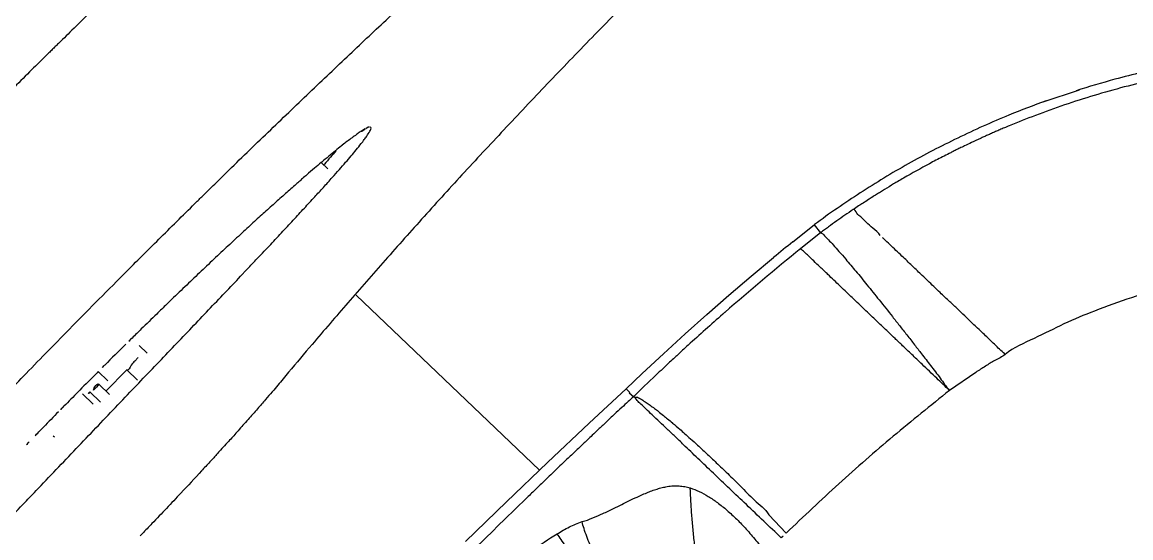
# Model space of a CAD drawing. Header units: millimetres. Extents: x 1145859089 to 1147511753, y -1047484727 to -1047247487.
# Drawn here: x 1146331192.7 to 1146331303.7, y -1047436779.4 to -1047436727.8 of the extents above; entities that cross this region are included whole.
import ezdxf
from ezdxf.xclip import XClip

# ---------------------------------------------------------------- set-up
doc = ezdxf.new("R2010")
doc.units = ezdxf.units.MM
doc.header["$LTSCALE"] = 100
doc.header["$MEASUREMENT"] = 0
doc.header["$XCLIPFRAME"] = 2
doc.linetypes.add('CENTERX2', pattern=[4, 2.5, -0.5, 0.5, -0.5])
doc.layers.get('0').update_dxf_attribs({"linetype": 'CONTINUOUS'})
for name, color, linetype in [('L-지중매입', 3, 'CENTERX2'), ('XREF', 135, 'CONTINUOUS'), ('단지배치도$0$W240910', 135, 'CONTINUOUS')]:
    doc.layers.add(name, color=color, linetype=linetype)

# ---------------------------------------------------------------- blocks, each defined once
blk = doc.blocks.new('단지배치도$0$zw$9902')
at = {"layer": '단지배치도$0$W240910', "linetype": 'ByBlock', "ltscale": 20}
for p, q in [((62621.27, -65366.48), (62624.89, -65365.25)), ((62552.93, -65369.46), (62552.93, -65369.46)), ((62551.08, -65370.84), (62551.04, -65370.87)), ((62551.08, -65370.84), (62551.07, -65370.85)), ((62549.01, -65372.53), (62549.67, -65373.16)), ((62596.21, -65380.47), (62598.35, -65378.77)), ((62598.97, -65379.57), (62597, -65381.15)), ((62598.39, -65378.74), (62598.35, -65378.77)), ((62598.35, -65378.77), (62598.97, -65379.57)), ((62592.04, -65383.91), (62594.29, -65382.04)), ((62541.04, -65383.8), (62541.47, -65383.35)), ((62589.81, -65385.81), (62592.04, -65383.91)), ((62552.52, -65385.82), (62570.87, -65403.32)), ((62552.52, -65385.82), (62570.87, -65403.32)), ((62587.61, -65387.74), (62589.81, -65385.81)), ((62585.42, -65389.69), (62587.61, -65387.74)), ((62583.26, -65391.67), (62585.42, -65389.69)), ((62530.07, -65390.11), (62529.96, -65390.22)), ((62530.79, -65390.85), (62531.6, -65391.62)), ((62581.13, -65393.67), (62583.26, -65391.67)), ((62526.68, -65393.47), (62527.64, -65394.38)), ((62529.54, -65393.29), (62527.45, -65395.42)), ((62530.62, -65394.32), (62529.54, -65393.29)), ((62579.53, -65395.2), (62581.13, -65393.67)), ((62614.52, -65393.54), (62611.89, -65395.35)), ((62527.81, -65395.76), (62526.73, -65394.73)), ((62575.82, -65398.64), (62579.53, -65395.2)), ((62579.88, -65395.57), (62579.53, -65395.2)), ((62526.19, -65396.71), (62525.11, -65395.68)), ((62526.93, -65396.52), (62525.85, -65395.49)), ((62579.84, -65395.61), (62579.88, -65395.57)), ((62580.25, -65395.98), (62579.84, -65395.61)), ((62580.26, -65395.97), (62580.25, -65395.98)), ((62580.25, -65395.98), (62580.26, -65395.98)), ((62580.25, -65395.98), (62580.25, -65395.98)), ((62580.26, -65395.99), (62580.25, -65395.98)), ((62580.26, -65395.97), (62580.26, -65395.97)), ((62580.26, -65395.97), (62580.26, -65395.97)), ((62580.26, -65395.97), (62580.26, -65395.97)), ((62580.26, -65395.97), (62580.26, -65395.97)), ((62580.26, -65395.97), (62580.26, -65395.97)), ((62580.26, -65395.97), (62580.26, -65395.97)), ((62580.26, -65395.98), (62580.26, -65395.97)), ((62521.22, -65399.01), (62520.74, -65399.5)), ((62571.67, -65402.55), (62575.82, -65398.64)), ((62584.17, -65398.61), (62584.18, -65398.62)), ((62522.3, -65400.04), (62522.18, -65399.93)), ((62567.54, -65406.5), (62571.67, -65402.55)), ((62563.45, -65410.48), (62567.54, -65406.5)), ((62593.81, -65407.8), (62595.55, -65409.62))]:
    blk.add_line(p, q, dxfattribs=at)
at = {"layer": '단지배치도$0$W240910'}
for radius in [11431.38, 11931.38]:
    blk.add_arc((57394.29, -57699.4), radius, 251.62775, 321.418131, dxfattribs=at)
at = {"layer": '단지배치도$0$W240910', "linetype": 'ByBlock', "ltscale": 20}
for centre, radius, start, end in [((62556.48, -65374.87), 6.47, 123.2737, 123.5177), ((62553.85, -65369.1), 0.146, 42.5716, 46.2611), ((62553.84, -65369.11), 0.156, 38.4615, 42.5624), ((62764, -65588.28), 267.09, 128.9185, 129.4508), ((62753.34, -65574.57), 248.7, 128.9474, 131.2317), ((62938.21, -65804.68), 581.76, 134.63889, 134.93132), ((62978.1, -65755.71), 564.01, 140.0477, 140.22), ((62972.46, -65838.77), 630.09, 135.54366, 135.73867), ((62973.73, -65840), 631.85, 135.80052, 135.92822)]:
    blk.add_arc(centre, radius, start, end, dxfattribs=at)
for points, start_tangent, end_tangent in [([(62535.34, -65326.45), (62523.81, -65338.38), (62512.28, -65350.35), (62500.76, -65362.36), (62489.27, -65374.39)], (-0.695958, -0.718082), (-0.69029, -0.723533)), ([(62605.71, -65331.31), (62600.55, -65336.09), (62595.5, -65340.86), (62590.56, -65345.6), (62585.73, -65350.34), (62581.01, -65355.05), (62576.4, -65359.73), (62571.91, -65364.38), (62567.56, -65368.98), (62563.35, -65373.5), (62559.3, -65377.95), (62555.41, -65382.31), (62551.68, -65386.57), (62548.1, -65390.74), (62545.74, -65393.53)], (-0.736519, -0.676417), (-0.642249, -0.766496)), ([(62546.88, -65337.52), (62545.78, -65338.54), (62544.52, -65339.72), (62543.1, -65341.04), (62541.91, -65342.16), (62540.6, -65343.39), (62539.18, -65344.74), (62537.93, -65345.92), (62536.85, -65346.94), (62535.94, -65347.81), (62535.21, -65348.51), (62534.67, -65349.02), (62534.15, -65349.52), (62533.51, -65350.13), (62532.56, -65351.04), (62531.44, -65352.12), (62530.15, -65353.37), (62528.68, -65354.78), (62527.06, -65356.37), (62525.51, -65357.87), (62523.85, -65359.5), (62523.11, -65360.23), (62522.7, -65360.63), (62522.39, -65360.93), (62522.08, -65361.24), (62521.75, -65361.56), (62521.42, -65361.89), (62519.82, -65363.47), (62518.08, -65365.2), (62516.19, -65367.09), (62513.87, -65369.42), (62511.36, -65371.95), (62508.66, -65374.69), (62505.79, -65377.63), (62502.73, -65380.79), (62499.5, -65384.15)], (-0.73653, -0.676405), (-0.70102, -0.713142)), ([(62471.67, -65446.31), (62475.4, -65441.93), (62479.29, -65437.43), (62483.33, -65432.8), (62487.52, -65428.05), (62491.81, -65423.25), (62492.77, -65422.18), (62493.95, -65420.88), (62495.09, -65419.61), (62496.22, -65418.37), (62497.32, -65417.17), (62498.4, -65415.99), (62501.21, -65412.93), (62503.85, -65410.09), (62506.29, -65407.47), (62508.55, -65405.07), (62510.61, -65402.89), (62512.1, -65401.32), (62513.46, -65399.89), (62514.72, -65398.58), (62516.03, -65397.21), (62517.47, -65395.72), (62519.48, -65393.64), (62521.69, -65391.37), (62524.12, -65388.9), (62526.75, -65386.23), (62529.59, -65383.37), (62532.96, -65380.01), (62536.59, -65376.42), (62537.34, -65375.68), (62538.02, -65375.02), (62538.69, -65374.36), (62539.36, -65373.71), (62540.03, -65373.05), (62544.21, -65369), (62548.34, -65365.05), (62552.34, -65361.25), (62556.22, -65357.61), (62559.97, -65354.13)], (0.647001, 0.762489), (0.733913, 0.679244)), ([(62650.6, -65361.07), (62645, -65361.34), (62639.43, -65361.95), (62633.9, -65362.91), (62628.45, -65364.21), (62624.56, -65365.36)], (-0.999863, -0.016559), (-0.952476, -0.304613)), ([(62650.63, -65362.03), (62650.01, -65362.05), (62649.16, -65362.07), (62648.16, -65362.11), (62647.43, -65362.15), (62646.81, -65362.19), (62646.04, -65362.23), (62645.28, -65362.29), (62643.56, -65362.44), (62641.58, -65362.66), (62639.81, -65362.88), (62638.23, -65363.12), (62635.47, -65363.6), (62632.42, -65364.24), (62629.38, -65364.98), (62626.37, -65365.83), (62623.41, -65366.78)], (-0.999879, -0.01556), (-0.947375, -0.320125)), ([(62621.57, -65366.37), (62617.84, -65367.8), (62612.72, -65370.09), (62607.75, -65372.68), (62602.96, -65375.58), (62598.39, -65378.74)], (-0.941277, -0.337636), (-0.804395, -0.594095)), ([(62623.41, -65366.78), (62620.49, -65367.83), (62617.88, -65368.86), (62617.39, -65369.07), (62616.93, -65369.26), (62616.5, -65369.45), (62616.08, -65369.63), (62615.69, -65369.81), (62615.33, -65369.97), (62614.98, -65370.13), (62614.09, -65370.54), (62613.4, -65370.87), (62612.91, -65371.11), (62612.55, -65371.28), (62612.18, -65371.47), (62611.85, -65371.64), (62611.19, -65371.97), (62609.88, -65372.66), (62607.3, -65374.1), (62606.73, -65374.43), (62606.3, -65374.68), (62605.39, -65375.24), (62604.97, -65375.5), (62604.6, -65375.73), (62604.13, -65376.03), (62603.78, -65376.25), (62603.24, -65376.6), (62602.79, -65376.89), (62602.25, -65377.25)], (-0.947375, -0.320125), (-0.829067, -0.55915)), ([(62541.47, -65383.35), (62542.47, -65382.29), (62543.79, -65380.9), (62545.03, -65379.57), (62546.21, -65378.3), (62547.32, -65377.1), (62548.36, -65375.97), (62549.22, -65375.04), (62550.13, -65374.02), (62550.82, -65373.24), (62551.45, -65372.52), (62552.01, -65371.87), (62552.51, -65371.27), (62553.01, -65370.65), (62553.32, -65370.25), (62553.57, -65369.9), (62553.88, -65369.4), (62553.96, -65369.02)], (0.687298, 0.726375), (-0.723717, 0.690097)), ([(62552.91, -65369.48), (62552.53, -65369.74), (62552.1, -65370.06), (62551.62, -65370.41), (62551.11, -65370.81), (62551.08, -65370.84)], (-0.83373, -0.552172), (-0.78444, -0.620204)), ([(62553.41, -65369.17), (62552.95, -65369.45), (62552.93, -65369.46)], (-0.854275, -0.519821), (-0.835841, -0.548971)), ([(62553.82, -65368.96), (62553.48, -65369.12), (62553.41, -65369.17)], (-0.993966, -0.109687), (-0.854275, -0.519821)), ([(62553.95, -65369), (62553.82, -65368.96)], (-0.722713, 0.691149), (-0.993966, -0.109687)), ([(62551.04, -65370.87), (62550.42, -65371.37), (62549.76, -65371.91), (62549.06, -65372.49), (62549.01, -65372.53)], (-0.783957, -0.620815), (-0.764579, -0.64453)), ([(62550.48, -65371.37), (62549.92, -65372.01), (62549.32, -65372.69), (62549.25, -65372.76)], (-0.653268, -0.757127), (-0.66516, -0.746701)), ([(62549.01, -65372.53), (62548.32, -65373.12), (62547.55, -65373.78), (62546.75, -65374.48), (62546.36, -65374.83), (62545.29, -65375.77), (62544.19, -65376.76), (62543.05, -65377.78), (62541.88, -65378.85), (62541.23, -65379.45), (62539.85, -65380.73), (62538.44, -65382.05), (62537, -65383.41), (62535.54, -65384.8), (62534.05, -65386.23), (62533.55, -65386.72)], (-0.764579, -0.64453), (-0.718916, -0.695097)), ([(62602.25, -65377.25), (62600.6, -65378.39), (62599.77, -65378.99), (62599.37, -65379.28), (62598.97, -65379.57)], (-0.829582, -0.558385), (-0.803852, -0.594829)), ([(62604.96, -65379.83), (62604.22, -65379.12), (62603.56, -65378.5), (62603.03, -65377.99), (62602.63, -65377.62), (62602.25, -65377.25)], (-0.526888, 0.849934), (-0.920571, -0.390576)), ([(62598.97, -65379.57), (62599.39, -65379.89), (62599.77, -65380.27), (62600.25, -65380.79), (62600.83, -65381.44), (62601.51, -65382.22)], (0.997863, -0.065337), (0.615139, -0.788418)), ([(62605.35, -65380.2), (62604.96, -65379.83)], (-0.723466, 0.69036), (-0.526888, 0.849934)), ([(62617.45, -65391.74), (62617.15, -65391.46), (62616.65, -65390.98), (62616.13, -65390.49), (62615.63, -65390), (62615.13, -65389.53), (62614.57, -65389), (62614.09, -65388.54), (62613.41, -65387.89), (62612.71, -65387.22), (62611.92, -65386.47), (62611.44, -65386.02), (62610.95, -65385.55), (62610.32, -65384.95), (62609.72, -65384.37), (62609.17, -65383.85), (62608.68, -65383.38), (62608.15, -65382.88), (62607.64, -65382.38), (62607.13, -65381.9), (62606.53, -65381.33), (62605.91, -65380.74), (62605.35, -65380.2)], (-0.538068, 0.842901), (-0.723466, 0.69036)), ([(62611.89, -65395.35), (62610.61, -65394.13), (62609.15, -65392.73), (62608.11, -65391.74), (62607.2, -65390.88), (62606.44, -65390.15), (62605.89, -65389.62), (62605.35, -65389.11), (62604.82, -65388.61), (62604.31, -65388.12), (62603.82, -65387.65), (62602.66, -65386.55), (62601.63, -65385.56), (62600.95, -65384.91), (62600.31, -65384.31), (62599.73, -65383.75), (62598.95, -65383.01), (62598.3, -65382.39), (62597.77, -65381.88), (62597.37, -65381.51), (62597, -65381.15)], (-0.726039, 0.687653), (-0.702701, 0.711486)), ([(62601.51, -65382.22), (62602.52, -65383.42), (62603.63, -65384.78), (62604.85, -65386.29), (62606.18, -65387.96), (62606.88, -65388.85), (62607.63, -65389.8), (62608.39, -65390.78), (62609.09, -65391.68), (62609.99, -65392.85), (62610.96, -65394.12), (62611.89, -65395.35)], (0.615139, -0.788418), (0.677946, -0.735112)), ([(62651.76, -65382.7), (62648.13, -65382.78), (62644.56, -65383.04), (62640.97, -65383.49), (62637.41, -65384.13), (62633.9, -65384.95), (62630.11, -65386.07), (62626.41, -65387.4), (62623.35, -65388.7), (62620.36, -65390.14), (62617.45, -65391.74)], (-0.999886, -0.015122), (-0.77925, -0.626713)), ([(62485.83, -65441.28), (62486.44, -65440.7), (62487.06, -65440.11), (62487.71, -65439.48), (62488.39, -65438.8), (62489.11, -65438.09), (62489.86, -65437.34), (62490.22, -65436.97), (62491.22, -65435.96), (62492.25, -65434.91), (62493.32, -65433.81), (62494.42, -65432.67), (62495.03, -65432.04), (62496.33, -65430.69), (62497.67, -65429.3), (62499.04, -65427.87), (62500.43, -65426.41), (62501.86, -65424.92), (62503.31, -65423.39), (62504.79, -65421.84), (62506.29, -65420.26), (62507.82, -65418.65), (62509.38, -65417.02), (62510.96, -65415.36), (62512.56, -65413.68), (62514.18, -65411.98), (62515.19, -65410.91), (62517.17, -65408.83), (62519.17, -65406.74), (62520.46, -65405.38), (62522.48, -65403.27), (62524.48, -65401.17), (62526.46, -65399.1), (62528.41, -65397.05), (62530.34, -65395.03), (62530.74, -65394.61), (62532.56, -65392.72), (62534.33, -65390.86), (62536.06, -65389.05), (62537.73, -65387.29), (62539.36, -65385.58), (62540.93, -65383.92), (62541.04, -65383.8)], (0.733267, 0.679941), (0.687625, 0.726066)), ([(62533.55, -65386.72), (62532.54, -65387.7), (62531, -65389.2), (62530.07, -65390.11)], (-0.718916, -0.695097), (-0.712663, -0.701507)), ([(62589.42, -65387.53), (62585.94, -65390.63), (62585.07, -65391.43), (62584.8, -65391.68), (62584.39, -65392.06), (62583.88, -65392.53), (62582.5, -65393.83), (62580.25, -65395.98)], (-0.75181, -0.65938), (-0.717962, -0.696082)), ([(62529.96, -65390.22), (62529.44, -65390.73)], (-0.712478, -0.701695), (-0.711568, -0.702617)), ([(62617.45, -65391.74), (62616.43, -65392.34), (62615.48, -65392.93), (62614.52, -65393.54)], (-0.713132, -0.701029), (-0.843969, -0.536392)), ([(62527.33, -65392.82), (62526.68, -65393.47)], (-0.70796, -0.706253), (-0.706869, -0.707345)), ([(62530.66, -65392.07), (62530.59, -65392.14), (62530.35, -65392.41), (62529.99, -65392.81), (62529.54, -65393.29)], (-0.721063, -0.692869), (-0.73281, 0.680433)), ([(62526.68, -65393.47), (62526.27, -65393.89), (62524.65, -65395.51), (62523.26, -65396.93)], (-0.706869, -0.707345), (-0.701247, -0.712918)), ([(62526.73, -65394.73), (62526.36, -65394.99), (62525.85, -65395.49)], (-0.723747, 0.690066), (-0.745667, 0.666319)), ([(62544.66, -65394.83), (62544.11, -65395.48), (62543.44, -65396.26), (62542.63, -65397.19), (62541.69, -65398.26), (62541.17, -65398.84), (62540.69, -65399.38), (62540.25, -65399.88), (62539.84, -65400.33), (62539.47, -65400.74), (62538.94, -65401.32), (62538.53, -65401.77), (62538.25, -65402.08), (62537.85, -65402.51), (62537.44, -65402.95), (62537.03, -65403.4), (62534.96, -65405.62), (62533.52, -65407.15), (62532.06, -65408.68), (62531.08, -65409.7)], (-0.645276, -0.76395), (-0.693856, -0.720114)), ([(62525.85, -65395.49), (62525.39, -65395.96)], (-0.697685, -0.716405), (-0.696301, -0.71775)), ([(62580.25, -65395.98), (62579.72, -65396.47), (62579.09, -65397.06), (62578.36, -65397.74), (62577.51, -65398.54), (62576.74, -65399.26), (62576.13, -65399.84), (62575.68, -65400.26), (62575.41, -65400.52), (62575.03, -65400.88), (62574.48, -65401.41), (62573.6, -65402.24), (62572.49, -65403.3), (62571.15, -65404.59), (62570.71, -65405.01), (62570.28, -65405.43), (62569.84, -65405.85), (62569.41, -65406.27), (62567.21, -65408.41), (62562.26, -65413.28)], (-0.73248, -0.680789), (-0.708872, -0.705337)), ([(62582.89, -65398.51), (62582.14, -65397.8), (62581.5, -65397.19), (62581, -65396.71), (62580.63, -65396.36), (62580.26, -65395.99)], (-0.73729, 0.675577), (-0.986887, 0.161411)), ([(62580.27, -65395.99), (62580.66, -65396.04), (62581.08, -65396.26), (62581.53, -65396.56), (62581.92, -65396.83), (62582.37, -65397.15), (62582.74, -65397.44), (62583.28, -65397.87), (62583.68, -65398.19), (62584.16, -65398.6), (62584.18, -65398.62)], (0.960495, -0.278297), (0.761862, -0.64774)), ([(62611.89, -65395.35), (62606.26, -65399.94), (62600.81, -65404.7), (62595.55, -65409.62)], (-0.777833, -0.628471), (-0.726632, -0.687027)), ([(62523.26, -65396.93), (62523.02, -65397.16), (62522.72, -65397.48)], (-0.701247, -0.712918), (-0.700367, -0.713783)), ([(62595.04, -65410.1), (62593.3, -65408.44), (62591.56, -65406.78), (62589.89, -65405.19), (62588.27, -65403.64), (62586.71, -65402.16), (62585.27, -65400.78), (62584.42, -65399.97), (62583.63, -65399.22), (62582.89, -65398.51)], (-0.708625, 0.705585), (-0.73729, 0.675577)), ([(62584.17, -65398.61), (62584.91, -65399.24), (62585.37, -65399.65), (62585.96, -65400.18), (62586.68, -65400.83), (62587.54, -65401.63), (62588.55, -65402.58), (62589.69, -65403.68), (62590.97, -65404.93), (62592.35, -65406.31), (62593.81, -65407.8)], (0.762003, -0.647574), (0.51828, -0.855211)), ([(62519.76, -65400.51), (62519.06, -65401.24)], (-0.69556, -0.718468), (-0.69442, -0.71957)), ([(62575.11, -65408.48), (62576.18, -65408.1), (62577.2, -65407.67), (62578.25, -65407.18), (62579.11, -65406.75), (62580.21, -65406.21), (62581.03, -65405.83), (62581.59, -65405.59), (62582.1, -65405.39), (62582.62, -65405.22), (62583.14, -65405.07), (62583.63, -65404.97), (62584.25, -65404.9), (62584.84, -65404.91), (62585.39, -65404.98), (62585.95, -65405.11)], (0.982815, 0.184593), (0.958948, -0.283581)), ([(62586.4, -65410.89), (62586.24, -65409.42), (62586.11, -65407.95), (62586.01, -65406.5), (62585.95, -65405.11)], (-0.118981, 0.992896), (0.010009, 0.99995)), ([(62585.95, -65405.11), (62586.83, -65405.45), (62587.75, -65405.95), (62588.66, -65406.57), (62589.63, -65407.35), (62590.6, -65408.25), (62591.55, -65409.23), (62592.52, -65410.37), (62593.44, -65411.59)], (0.958093, -0.286458), (0.437516, -0.899211)), ([(62572.61, -65409.71), (62573.84, -65409.01), (62575.11, -65408.48)], (0.860722, 0.509076), (0.933352, 0.358963)), ([(62576.27, -65411.62), (62575.91, -65410.79), (62575.58, -65409.96), (62575.31, -65409.18), (62575.11, -65408.48)], (-0.41439, 0.9101), (-0.24894, 0.968519)), ([(62531.08, -65409.7), (62530.59, -65410.21)], (-0.693856, -0.720114), (-0.695088, -0.718924)), ([(62595.04, -65410.1), (62595.55, -65409.62)], (0.746078, 0.665859), (0.721991, 0.691903)), ([(62567.71, -65413.05), (62570.1, -65411.39), (62572.61, -65409.71)], (0.895718, 0.444623), (0.851562, 0.524254)), ([(62574.54, -65412.37), (62574, -65411.63), (62573.48, -65410.92), (62573.01, -65410.26), (62572.61, -65409.7)], (-0.449069, 0.893497), (-0.578801, 0.815469))]:
    blk.add_spline(points, degree=3, dxfattribs=dict(at, start_tangent=start_tangent, end_tangent=end_tangent))
blk = doc.blocks.new('단지배치도')
blk.add_blockref('단지배치도$0$zw$9902', (141034.19, 142437.16))

msp = doc.modelspace()

# ---------------------------------------------------------------- linework, layer by layer
at = {"layer": 'L-지중매입', "ltscale": 2}
msp.add_arc((1146292364.149594, -1047402174.186541, 0), 45716.750817, 303.4822833292, 333.0437788935, dxfattribs=at)

# ---------------------------------------------------------------- block references
at = {"layer": 'XREF'}
ref = msp.add_blockref('단지배치도', (1146127639.433662, -1047513806.462535), dxfattribs=at)
XClip(ref).set_block_clipping_path([(72982.4064819524, 34919.7593965302), (360382.4067475507, 255319.7593436702)])

doc.saveas('drawing.dxf')
